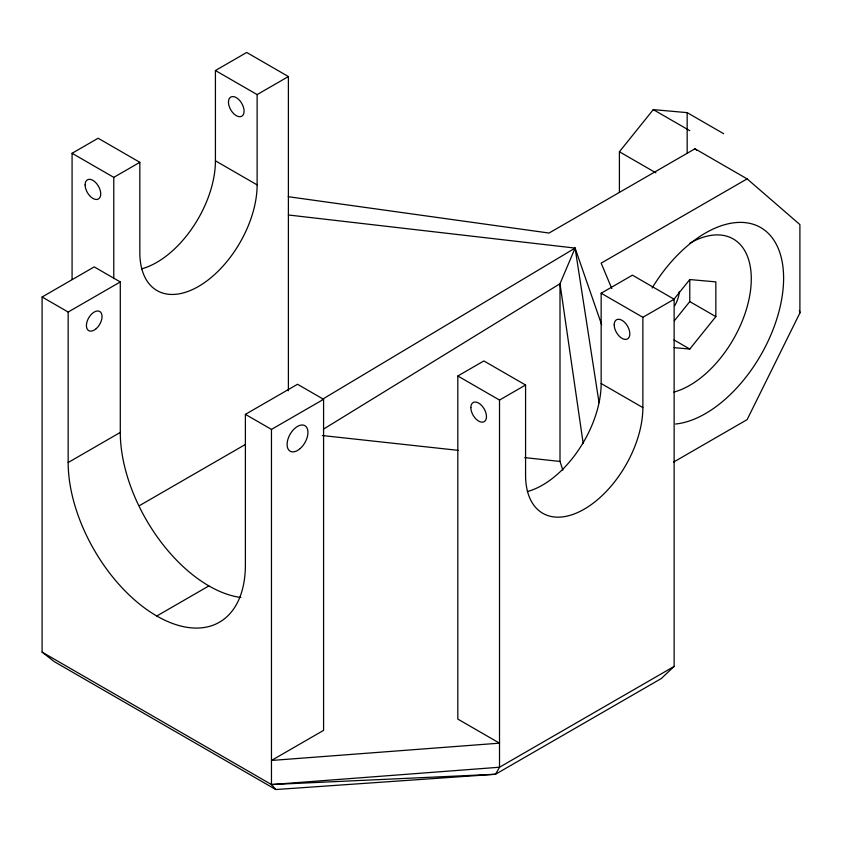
<?xml version="1.0" encoding="UTF-8"?>
<svg xmlns="http://www.w3.org/2000/svg" width="842" height="842" viewBox="0 0 842 842"><rect width="100%" height="100%" fill="white"/><g stroke="black" fill="none" stroke-linecap="round" stroke-linejoin="round"><path stroke-width="1.26" d="M288.396 214.984L575.097 248.085L560.004 283.733L560.004 461.448L562.856 470.152M288.217 196.691L549.037 233.045L694.987 148.771L747.117 178.872L799.9 224.582L799.9 312.971L747.117 419.632L673.621 462.069M619.407 192.408L619.407 151.77L653.287 109.618L687.167 112.639L723.657 133.71M673.484 299.815L689.777 279.544L715.837 281.881L715.837 316.624L689.777 349.051L674.137 347.651M674.305 320.834L689.777 301.583L689.777 279.702M527.345 491.549A82.937 47.878 -60 0 0 601.156 383.52L601.156 293.227L632.437 275.176L674.137 299.247L674.137 666.411L661.244 678.568L495.506 774.261L275.797 789.533L54.298 661.654L42.1 652.118L42.1 296.994L94.23 266.893L120.29 281.944L120.29 432.42A125.321 72.359 60 0 0 240.907 597.483M323.391 429.188L560.004 283.733L583.19 443.471M322.265 399.371L575.097 248.085L601.63 324.675M72.075 279.481L72.075 153.286L98.135 138.235L139.835 162.317L139.835 252.6A82.937 47.878 -60 0 0 198.48 286.459A82.937 47.878 -60 0 0 257.126 184.893L257.126 94.599L215.426 70.528L215.426 160.811A82.937 47.878 -60 0 1 141.603 268.84M215.426 70.528L246.695 52.467L288.396 76.548L288.396 390.772M72.075 153.286L113.775 177.367L139.835 162.317M257.126 94.599L288.396 76.548M42.1 296.994L68.16 312.035L120.29 281.944M208.911 585.906L156.78 616.007A125.321 72.359 60 0 1 68.16 462.521L120.29 432.42M156.78 616.007A125.321 72.359 60 0 0 245.39 564.845L245.39 414.359L297.521 384.268L323.581 399.318L323.581 730.372L271.461 760.463L499.517 743.16L457.816 719.079L457.816 375.995L483.876 360.944L525.576 385.015L525.576 475.309A82.937 47.878 -60 0 0 584.222 509.168A82.937 47.878 -60 0 0 642.867 407.591L642.867 317.308L601.156 293.227M139.856 505.4L245.306 444.513M245.39 414.359L271.461 429.409L323.581 399.318M747.117 178.872L601.156 263.136L611.808 288.595M457.816 375.995L499.517 400.066L525.576 385.015M642.867 317.308L674.137 299.247M674.137 666.411L499.517 767.23L271.461 784.544L42.1 652.118M271.461 429.409L271.461 784.544L495.506 774.261L499.517 767.23L499.517 400.066M322.297 435.535L458.132 450.344M524.745 457.606L560.004 461.448M653.287 109.618L689.777 130.678M619.407 151.77L655.897 172.831M689.777 301.583L715.837 316.624M673.916 339.894L689.777 349.051M215.426 160.811L257.126 184.893M601.156 383.52L642.867 407.591M694.987 148.771L696.944 150.465M271.461 784.544L275.797 789.533M799.395 310.477L799.9 312.971M575.097 248.085L599.041 402.655M687.167 112.639L687.167 153.286M113.775 177.367L113.775 278.586M68.16 312.035L68.16 462.521M679.315 291.416A22.113 12.767 -60 0 1 674.768 305.635M652.129 288.017A110.576 63.845 -60 0 1 754.474 224.698A110.576 63.845 -60 0 1 772.661 330.58A110.576 63.845 -60 0 1 675.494 424.021M689.777 243.275A86.989 50.225 -60 0 1 750.759 288.364A86.989 50.225 -60 0 1 673.853 392.098M470.846 407.591A11.062 6.389 60 0 0 482.571 422.179A11.062 6.389 60 0 0 482.571 406.549A11.062 6.389 60 0 0 470.846 407.591M614.197 324.833A11.062 6.389 60 0 0 625.922 339.421A11.062 6.389 60 0 0 625.922 323.781A11.062 6.389 60 0 0 614.197 324.833M300.215 448.512A14.746 8.515 -60 0 0 304.899 425.673A14.746 8.515 -60 0 0 287.448 441.134A14.746 8.515 -60 0 0 300.215 448.512M228.456 102.124A11.062 6.389 60 0 0 240.18 116.712A11.062 6.389 60 0 0 240.18 101.082A11.062 6.389 60 0 0 228.456 102.124M85.105 184.882A11.062 6.389 60 0 0 96.83 199.48A11.062 6.389 60 0 0 96.83 183.84A11.062 6.389 60 0 0 85.105 184.882M96.251 328.622A11.062 6.389 -60 0 0 99.756 311.487A11.062 6.389 -60 0 0 86.673 323.096A11.062 6.389 -60 0 0 96.251 328.622"/></g></svg>
